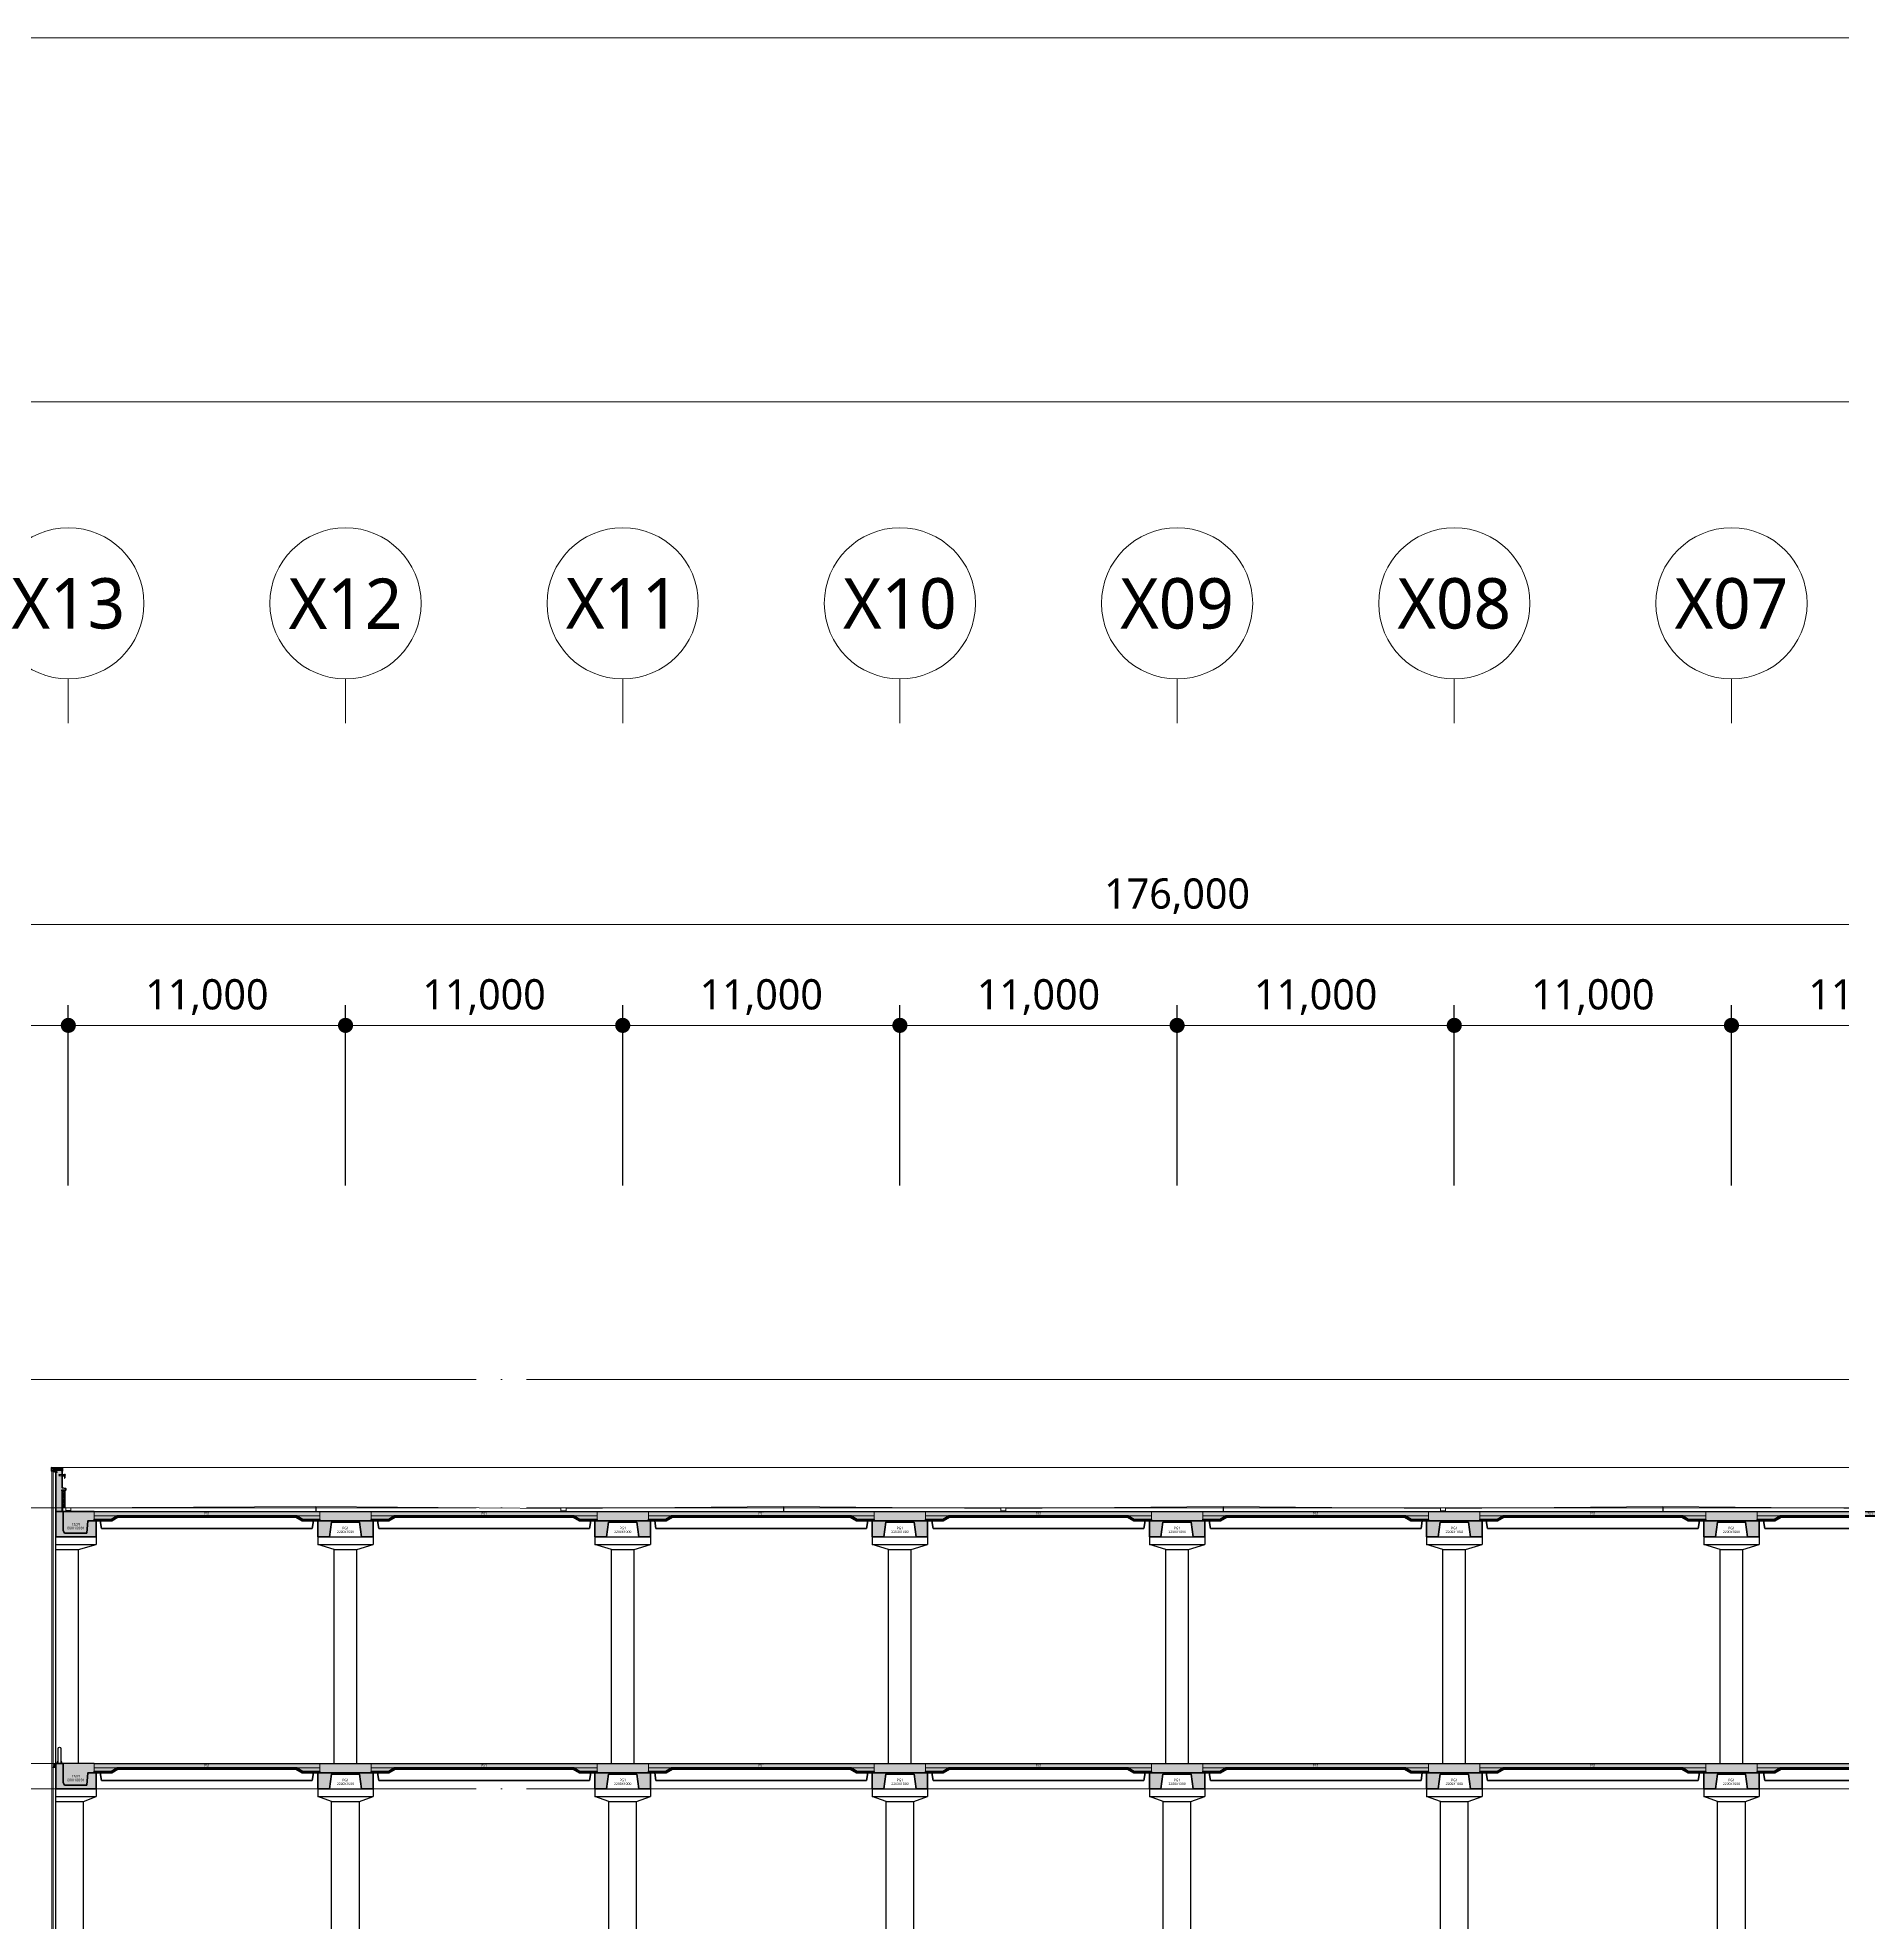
# Model space of a CAD drawing. Header units: millimetres. Extents: x 0 to 420000, y 0 to 297000.
# Drawn here: x 154798 to 226411, y 222202 to 297000 of the extents above; entities that cross this region are included whole.
import ezdxf
from ezdxf.enums import TextEntityAlignment as Align

# ---------------------------------------------------------------- set-up
doc = ezdxf.new("R2010")
doc.units = ezdxf.units.MM
for name, pattern in [('CEN', [62, 60, -1, 0, -1]), ('CENTER', [2, 1.25, -0.25, 0.25, -0.25]), ('HID', [2, 1.1, -0.9]), ('HIDDEN', [0.375, 0.25, -0.125]), ('HIDDEN2', [4.7625, 3.175, -1.5875])]:
    doc.linetypes.add(name, pattern=pattern)
doc.layers.get('Defpoints').update_dxf_attribs({"color": 140})
for name, color, linetype in [('2', 2, 'Continuous'), ('A-CONC-SOLD', 253, 'CEN'), ('A-ELEV-PATT', 252, 'Continuous'), ('A-XXXX-SOLD', 252, 'Continuous'), ('BOLT', 8, 'Continuous'), ('SCREW', 6, 'Continuous')]:
    doc.layers.add(name, color=color, linetype=linetype)
for name, color, linetype, lineweight in [('A-AXIS-LINE', 1, 'CEN', 15), ('A-CNTL', 1, 'CEN', 15), ('A-CONC-LIN1', 2, 'Continuous', 40), ('A-CONC-LIN2', 7, 'Continuous', 25), ('A-ELEV-LIN2', 7, 'Continuous', 25), ('A-ELEV-LIN3', 8, 'Continuous', 18), ('A-WAXM-BLIC', 3, 'Continuous', 25), ('A-WAXM-PANL', 6, 'Continuous', 20), ('A-XXXX-FIN2', 6, 'Continuous', 20), ('A-XXXX-HID', 8, 'HIDDEN', 18), ('A-XXXX-INSL2', 8, 'Continuous', 18), ('A-XXXX-STL', 3, 'Continuous', 25), ('A-XXXX-WAT1', 9, 'HID', 20)]:
    doc.layers.add(name, color=color, linetype=linetype, lineweight=lineweight)
doc.layers.add('A-XXXX-NPLT', color=144, linetype='Continuous', lineweight=15, plot=False)
doc.styles.add('HY울릉도L', font='')
doc.styles.add('맑은고딕', font='')
doc.styles.get('HY울릉도L').set_extended_font_data('HYwulM')
doc.styles.get('맑은고딕').set_extended_font_data('Malgun Gothic')
doc.dimstyles.new('CDIM', dxfattribs={"dimtxt": 3, "dimasz": 1.5, "dimexe": 2, "dimexo": 1, "dimgap": 1, "dimtad": 1, "dimdec": 0, "dimrnd": 0.5, "dimzin": 0, "dimdsep": 32, "dimlunit": 6, "dimtxsty": 'HY울릉도L', "dimblk1": '_CIDOT', "dimblk2": '_CIDOT', "dimsah": 1, "dimcen": 5.5, "dimclrd": 2, "dimclre": 2, "dimclrt": 7, "dimadec": 0, "dimazin": 0, "dimtfac": 1, "dimtdec": 0, "dimtix": 1, "dimtmove": 2, "dimatfit": 1, "dimldrblk": '_CIDOT', "dimfxl": 1, "dimtolj": 1, "dimtzin": 0, "dimlwd": -1, "dimarcsym": 0})

# ---------------------------------------------------------------- blocks, each defined once
blk = doc.blocks.new('axis(220316)')
at = {"layer": 'A-AXIS-LINE', "ltscale": 1000}
for p, q in [((4631788.1, -355868.7), (4955413.1, -355868.7)), ((4631788.1, -360968.7), (4955413.1, -360968.7)), ((4631788.1, -371118.7), (4955413.1, -371118.7)), ((4631788.1, -372118.7), (4955413.1, -372118.7))]:
    blk.add_line(p, q, dxfattribs=at)
blk = doc.blocks.new('PS1_2')
at = {"layer": 'A-CONC-SOLD'}
h = blk.add_hatch(color=256, dxfattribs=at)
h.dxf.hatch_style = 1
h.paths.add_polyline_path([(1020, -310), (1020, 0), (9980, 0), (9980, -310), (9300, -310), (9063, -170), (1937, -170), (1700, -310)])
h = blk.add_hatch(color=256, dxfattribs=at)
h.dxf.hatch_style = 1
h.paths.add_polyline_path([(9980, -310), (9980, -370), (9280, -370), (9030, -220), (1970, -220), (1720, -370), (1020, -370), (1020, -310), (1700, -310), (1937, -170), (9063, -170), (9300, -310)])
at = {"layer": 'A-CONC-LIN1', "color": 2}
for p, q in [((1320, -670), (1270, -370)), ((1320, -670), (9680, -670)), ((9680, -670), (9730, -370))]:
    blk.add_line(p, q, dxfattribs=at)
blk.add_lwpolyline([(9980, -310), (9980, -370), (9280, -370), (9030, -220), (1970, -220), (1720, -370), (1020, -370), (1020, -310), (1700, -310), (1937, -170), (9063, -170), (9300, -310)], close=True, dxfattribs=at)
at = {"layer": 'A-CONC-LIN2'}
blk.add_line((1020, 0), (9980, 0), dxfattribs=at)
at = {"layer": 'A-XXXX-NPLT'}
for p, q in [((1937, -170), (1020, -170)), ((9063, -170), (9980, -170))]:
    blk.add_line(p, q, dxfattribs=at)
at = {"layer": 'A-XXXX-NPLT', "style": '맑은고딕'}
blk.add_text('PS1', height=100, dxfattribs=at).set_placement((5500, -75), align=Align.MIDDLE)
blk = doc.blocks.new('PG21')
at = {"layer": 'A-CONC-SOLD'}
h = blk.add_hatch(color=256, dxfattribs=at)
h.dxf.hatch_style = 1
h.paths.add_polyline_path([(4800501, -238069), (4802101, -238069), (4802101, -237069), (4801801, -237069), (4801801, -237819), (4801751, -237919), (4800871, -237919), (4800831, -237439), (4800501, -237439)])
h = blk.add_hatch(color=256, dxfattribs=at)
h.dxf.hatch_style = 1
h.paths.add_polyline_path([(4800581, -237069), (4800581, -237439), (4800831, -237439), (4800871, -237919), (4801751, -237919), (4801801, -237819), (4801801, -237069)])
at = {"layer": 'A-CONC-LIN1'}
blk.add_lwpolyline([(4802101, -237069), (4802101, -238069), (4800501, -238069), (4800501, -237439), (4800831, -237439), (4800871, -237919), (4801751, -237919), (4801801, -237819), (4801801, -237069), (4802101, -237069)], dxfattribs=at)
at = {"layer": 'A-CONC-LIN2'}
blk.add_line((4800581, -237069), (4801801, -237069), dxfattribs=at)
at = {"layer": 'A-XXXX-NPLT'}
blk.add_lwpolyline([(4800501, -237439), (4800501, -238069), (4802101, -238069), (4802101, -237069), (4800581, -237069), (4800581, -237439), (4800501, -237439)], dxfattribs=at)
at = {"layer": 'A-XXXX-NPLT', "style": '맑은고딕'}
for s, p in [('1600X1000', (4801301, -237719)), ('PG21', (4801301, -237569))]:
    blk.add_text(s, height=100, dxfattribs=at).set_placement(p, align=Align.MIDDLE)
blk = doc.blocks.new('PG1')
at = {"layer": 'A-CONC-SOLD'}
h = blk.add_hatch(color=256, dxfattribs=at)
h.dxf.hatch_style = 1
h.paths.add_polyline_path([(4800581, -237069), (4800581, -237439), (4802621, -237439), (4802621, -237069)])
h = blk.add_hatch(color=256, dxfattribs=at)
h.dxf.hatch_style = 1
h.paths.add_polyline_path([(4800501, -238069), (4800501, -237439), (4802701, -237439), (4802701, -238069), (4802241, -238069), (4802161, -237489), (4801041, -237489), (4800961, -238069)])
at = {"layer": 'A-CONC-LIN1'}
blk.add_lwpolyline([(4800501, -238069), (4800501, -237439), (4802701, -237439), (4802701, -238069), (4802241, -238069), (4802161, -237489), (4801041, -237489), (4800961, -238069), (4800501, -238069)], dxfattribs=at)
at = {"layer": 'A-CONC-LIN2'}
blk.add_line((4800581, -237069), (4802621, -237069), dxfattribs=at)
at = {"layer": 'A-XXXX-NPLT'}
blk.add_lwpolyline([(4802701, -238069), (4800501, -238069), (4800501, -237439), (4800581, -237439), (4800581, -237069), (4802621, -237069), (4802621, -237439), (4802701, -237439)], close=True, dxfattribs=at)
at = {"layer": 'A-XXXX-NPLT', "style": '맑은고딕'}
for s, p in [('2200X1000', (4801601, -237869)), ('PG1', (4801601, -237719))]:
    blk.add_text(s, height=100, dxfattribs=at).set_placement(p, align=Align.MIDDLE)
blk = doc.blocks.new('SCREW65')
at = {"layer": '2', "color": 13, "linetype": 'HIDDEN'}
for p, q in [((35, 44.2), (35, 50)), ((35, 50), (43, 50)), ((35, 38), (43, 40)), ((35, 38), (43, 40)), ((35, 36), (43, 38)), ((35, 36), (43, 38)), ((35, 36), (43, 38)), ((35, 34), (43, 36)), ((35, 32), (43, 34)), ((35, 30), (43, 32)), ((35, 28), (43, 30)), ((35, 26), (43, 28)), ((35, 24), (43, 26)), ((35, 22), (43, 24)), ((35, 20), (43, 22)), ((35, 18), (43, 20)), ((35, 16), (43, 18)), ((35, 14), (43, 16)), ((35, 12), (43, 14)), ((35, 12), (43, 14)), ((35, 10), (43, 12)), ((35, 8), (43, 10)), ((35, 6), (43, 8)), ((35, 4), (43, 6)), ((35, 2), (43, 4)), ((35, 0), (43, 2)), ((35, -2), (43, 0)), ((36.5, 44.2), (36.5, 50)), ((41.5, 50), (41.5, 44.2)), ((43, 50), (43, 44.2)), ((35, -4), (43, -2)), ((35, -6), (43, -4)), ((35, -8), (43, -6)), ((35, -10), (43, -8)), ((35, -12), (43, -10)), ((35, -14), (43, -12))]:
    blk.add_line(p, q, dxfattribs=at)
for points in [[(48, 43), (48, 42), (30, 42), (30, 43)], [(34, 44.2), (34, 43), (44, 43), (44, 44.2)]]:
    blk.add_lwpolyline(points, close=True, dxfattribs=at)
at = {"layer": '2', "color": 13}
blk.add_lwpolyline([(46.5, 42), (46.5, 40), (31.5, 40), (31.5, 42)], dxfattribs=at)
at = {"layer": '2', "color": 13, "linetype": 'HIDDEN'}
for points in [[(36, 42), (36, -18), (39, -23), (42, -18), (42, 42)], [(39, -23), (40, -17), (42, -15), (40, -14), (36, -16)]]:
    blk.add_lwpolyline(points, dxfattribs=at)
blk = doc.blocks.new('An')
at = {"layer": 'BOLT'}
for p, q in [((7, 15), (-7, 15)), ((7, 7), (-7, 7)), ((-5, 17), (5, 17)), ((-3, 19), (-3, 15)), ((3, 19), (3, 15)), ((7, 15), (7, 15))]:
    blk.add_line(p, q, dxfattribs=at)
at = {"layer": 'BOLT', "linetype": 'CENTER'}
blk.add_line((0, 28), (0, -78), dxfattribs=at)
at = {"layer": 'BOLT'}
for points in [[(-13, 4), (0, 2), (0, 4), (-12, 5)], [(12, 0), (12, 2), (-12, 2), (-12, 0)], [(12, 3), (0, 5), (0, 6), (13, 5)]]:
    blk.add_lwpolyline(points, close=True, dxfattribs=at)
at = {"layer": 'BOLT', "linetype": 'HIDDEN'}
blk.add_lwpolyline([(13, 5), (-12, 5), (-13, 4), (12, 3)], close=True, dxfattribs=at)
at = {"layer": 'BOLT', "linetype": 'HIDDEN2'}
blk.add_lwpolyline([(7, 0), (7, -51, 0.126377), (8, -57), (11, -63), (4, -63, -0.360473), (2, -61), (1, -55, 0.412222), (0, -54), (0, -54, 0.360473), (-1, -55), (-2, -61, -0.360473), (-4, -63), (-11, -63), (-8, -57, 0.126377), (-7, -51), (-7, 0)], format="xyb", dxfattribs=at)
at = {"layer": 'BOLT', "linetype": 'CENTER'}
blk.add_lwpolyline([(-9, 14), (-9, 8, 0.57735), (-5, 8, 0.238157), (5, 8, 0.57735), (9, 8), (9, 14, 0.57735), (5, 14, 0.238157), (-5, 14, 0.57735)], format="xyb", close=True, dxfattribs=at)
at = {"layer": 'BOLT', "linetype": 'HIDDEN'}
blk.add_lwpolyline([(-5, 14), (-5, 0), (-5, -52, -0.095415), (-6, -56), (-9, -63, 0.530598), (-6, -67), (0, -67), (6, -67, 0.530598), (9, -63), (6, -56, -0.095415), (5, -52), (5, 0), (5, 14)], format="xyb", dxfattribs=at)
at = {"layer": 'BOLT'}
blk.add_lwpolyline([(-5, 14), (-5, 17), (-3, 19), (3, 19), (5, 17), (5, 14)], dxfattribs=at)
blk = doc.blocks.new('SCREW')
at = {"layer": 'SCREW'}
for p, q in [((2650, -805), (2658, -805)), ((2658, -805), (2650, -805)), ((2650, -805), (2650, -805)), ((2652, -793), (2653, -793)), ((2653, -793), (2652, -793)), ((2654, -793), (2652, -793)), ((2656, -794), (2652, -794)), ((2652, -794), (2653, -794)), ((2653, -795), (2652, -794)), ((2656, -795), (2652, -796)), ((2652, -796), (2653, -795)), ((2656, -796), (2652, -797)), ((2652, -797), (2653, -796)), ((2653, -796), (2652, -796)), ((2653, -797), (2652, -797)), ((2656, -798), (2652, -798)), ((2652, -798), (2653, -798)), ((2653, -798), (2652, -798)), ((2656, -799), (2652, -800)), ((2652, -800), (2653, -799)), ((2656, -800), (2652, -801)), ((2652, -801), (2653, -800)), ((2653, -800), (2652, -800)), ((2656, -801), (2652, -802)), ((2653, -801), (2652, -801)), ((2653, -802), (2652, -802)), ((2652, -802), (2653, -802)), ((2656, -803), (2652, -803)), ((2653, -804), (2652, -803)), ((2652, -803), (2653, -803)), ((2656, -804), (2652, -805)), ((2652, -805), (2653, -804)), ((2653, -790), (2654, -789)), ((2653, -790), (2654, -790)), ((2653, -793), (2653, -790)), ((2653, -794), (2653, -793)), ((2653, -793), (2654, -793)), ((2653, -793), (2654, -793)), ((2653, -794), (2656, -794)), ((2656, -794), (2653, -795)), ((2653, -795), (2656, -795)), ((2653, -795), (2653, -795)), ((2656, -796), (2653, -796)), ((2653, -796), (2656, -796)), ((2653, -796), (2653, -796)), ((2656, -797), (2653, -797)), ((2653, -798), (2656, -797)), ((2653, -798), (2653, -797)), ((2656, -798), (2653, -798)), ((2653, -799), (2653, -798)), ((2656, -799), (2653, -800)), ((2653, -799), (2656, -799)), ((2653, -800), (2656, -800)), ((2653, -800), (2653, -800)), ((2656, -801), (2653, -801)), ((2653, -802), (2656, -801)), ((2653, -802), (2653, -801)), ((2656, -802), (2653, -802)), ((2653, -803), (2656, -802)), ((2653, -803), (2653, -802)), ((2656, -803), (2653, -804)), ((2653, -804), (2656, -804)), ((2653, -804), (2653, -804)), ((2654, -789), (2654, -793)), ((2654, -793), (2655, -793)), ((2654, -793), (2654, -793)), ((2654, -807), (2654, -806)), ((2654, -806), (2654, -806)), ((2655, -806), (2654, -806)), ((2655, -807), (2655, -806)), ((2656, -794), (2656, -791)), ((2656, -794), (2656, -794)), ((2656, -794), (2656, -795)), ((2656, -794), (2656, -794)), ((2656, -795), (2656, -795)), ((2656, -795), (2656, -796)), ((2656, -796), (2656, -797)), ((2656, -796), (2656, -796)), ((2656, -796), (2656, -796)), ((2656, -797), (2656, -797)), ((2656, -797), (2656, -798)), ((2656, -797), (2656, -797)), ((2656, -798), (2656, -798)), ((2656, -798), (2656, -799)), ((2656, -798), (2656, -799)), ((2656, -799), (2656, -800)), ((2656, -799), (2656, -800)), ((2656, -799), (2656, -799)), ((2656, -799), (2656, -799)), ((2656, -800), (2656, -800)), ((2656, -800), (2656, -801)), ((2656, -801), (2656, -801)), ((2656, -801), (2656, -802)), ((2656, -801), (2656, -801)), ((2656, -801), (2656, -801)), ((2656, -802), (2656, -802)), ((2656, -802), (2656, -803)), ((2656, -802), (2656, -802)), ((2656, -803), (2656, -803)), ((2656, -803), (2656, -804)), ((2656, -803), (2656, -804)), ((2656, -804), (2656, -804)), ((2656, -804), (2656, -805)), ((2656, -804), (2656, -804)), ((2658, -805), (2658, -805))]:
    blk.add_line(p, q, dxfattribs=at)
for centre, radius, start, end in [((2654, -802), 4.99, 221.10421, 318.89579), ((2654, -790), 1.65, 57.53126, 85.55966), ((2653, -791), 2.84, 358.16568, 42.95835), ((2652, -791), 3.22, 327.41757, 0.69164)]:
    blk.add_arc(centre, radius, start, end, dxfattribs=at)
blk = doc.blocks.new('PIs4')
at = {"layer": 'SCREW'}
blk.add_blockref('SCREW', (-2654, 805), dxfattribs=at)
blk = doc.blocks.new('횡9층')
at = {"layer": 'A-CONC-SOLD'}
h = blk.add_hatch(color=256, dxfattribs=at)
h.dxf.hatch_style = 1
h.paths.add_polyline_path([(4757181, -237069), (4757351, -237069), (4757351, -236228), (4757336, -236219), (4757481, -236219), (4757481, -236209), (4757491, -236209), (4757491, -236219), (4757501, -236219), (4757501, -236149), (4757351, -236119), (4757351, -235419), (4757101, -235419), (4757101, -237419), (4757181, -237419)])
h = blk.add_hatch(dxfattribs=at)
h.set_pattern_fill('블럭단면', color=256)
h.set_pattern_definition([(45, (4513538.0642, -481248.7142), (-0.7071067812, 0.7071067812), []), (135, (4513538.0642, -481248.7142), (-0.7071067812, -0.7071067812), [])])
h.paths.add_polyline_path([(4757361, -236219), (4757336, -236219), (4757361, -236224, 1)])
h = blk.add_hatch(dxfattribs=at)
h.set_pattern_fill('블럭단면', color=256, scale=50)
h.set_pattern_definition([(45, (4601588.064, -475918.714), (-35.355339, 35.355339), []), (135, (4601588.064, -475918.714), (-35.355339, -35.355339), [])])
h.paths.add_polyline_path([(4757381, -236919), (4757471, -236919), (4757471, -236219), (4757381, -236219)])
h = blk.add_hatch(dxfattribs=at)
h.set_pattern_fill('블럭단면', color=256, scale=5)
h.set_pattern_definition([(45, (4601588.064, -475918.714), (-3.53553391, 3.53553391), []), (135, (4601588.064, -475918.714), (-3.53553391, -3.53553391), [])])
h.paths.add_polyline_path([(4757361, -237044), (4757376, -237059), (4757381, -237059), (4757381, -236919), (4757361, -236919)])
at = {"color": 1}
for p, q in [((4757098, -235421), (4757001, -235469)), ((4757003, -235421), (4757098, -235466))]:
    blk.add_line(p, q, dxfattribs=at)
at = {"color": 5}
blk.add_lwpolyline([(4756951, -235459), (4756951, -235448), (4756931, -235448), (4756931, -235319), (4757370, -235343), (4757370, -235448), (4757352, -235448), (4757352, -235459, -0.414214), (4757352, -235459), (4757352, -235459, -0.447244), (4757351, -235459), (4757352, -235452), (4757351, -235452), (4757351, -235459, 0.447244), (4757352, -235460), (4757352, -235460, 0.414214), (4757353, -235459), (4757353, -235449), (4757370, -235449), (4757370, -235343), (4756930, -235319), (4756930, -235449), (4756950, -235449), (4756950, -235459, 0.414214), (4756951, -235460), (4756951, -235460, 0.447244), (4756952, -235459), (4756951, -235452), (4756951, -235452), (4756951, -235459, -0.447244), (4756951, -235459), (4756951, -235459, -0.414214), (4756951, -235459)], format="xyb", dxfattribs=at)
at = {"color": 4}
for points in [[(4757001, -235469), (4757101, -235469), (4757101, -235419), (4757001, -235419)], [(4757003, -235466), (4757098, -235466), (4757098, -235421), (4757003, -235421)], [(4757101, -235529), (4757101, -235469), (4757021, -235469), (4757021, -235473), (4757097, -235473), (4757097, -235529)]]:
    blk.add_lwpolyline(points, close=True, dxfattribs=at)
at = {"layer": 'A-CNTL', "ltscale": 10}
for p, q in [((4757256, -235600), (4757256, -235637)), ((4757237, -235619), (4757275, -235619))]:
    blk.add_line(p, q, dxfattribs=at)
at = {"layer": 'A-CONC-LIN1'}
blk.add_lwpolyline([(4757101, -237419), (4757101, -235419), (4757351, -235419), (4757351, -236119), (4757501, -236149), (4757501, -236219), (4757491, -236219), (4757491, -236209), (4757481, -236209), (4757481, -236219), (4757336, -236219), (4757351, -236228), (4757351, -237069)], dxfattribs=at)
at = {"layer": 'A-CONC-LIN2'}
for points in [[(4757336, -236219), (4757361, -236224), (4757361, -237044), (4757376, -237059), (4845126, -237059), (4845141, -237044), (4845141, -236769), (4845151, -236769)], [(4757351, -237048), (4757371, -237069)], [(4757381, -236919), (4757361, -236919)]]:
    blk.add_lwpolyline(points, dxfattribs=at)
at = {"layer": 'A-CONC-SOLD'}
blk.add_arc((4757361, -236221), 2.5, 270, 90, dxfattribs=at)
at = {"layer": 'A-ELEV-LIN2'}
for p, q in [((4757351, -235589), (4757453, -235589)), ((4757351, -235649), (4757444, -235649)), ((4757444, -235621), (4757444, -235732)), ((4757462, -235621), (4757462, -235732)), ((4757101, -247069), (4757101, -238069)), ((4757101, -238069), (4758701, -238069)), ((4757101, -238369), (4758701, -238369)), ((4757101, -238569), (4758001, -238569)), ((4758001, -238569), (4758701, -238369)), ((4758001, -247069), (4758001, -238569)), ((4758701, -238069), (4758701, -238369)), ((4767501, -238069), (4769701, -238069)), ((4767501, -238069), (4767501, -238369)), ((4767501, -238369), (4769701, -238369)), ((4768151, -238569), (4767501, -238369)), ((4768151, -247069), (4768151, -238569)), ((4768151, -238569), (4769051, -238569)), ((4769051, -238569), (4769701, -238369)), ((4769051, -247069), (4769051, -238569)), ((4769701, -238069), (4769701, -238369)), ((4778501, -238069), (4780701, -238069)), ((4778501, -238069), (4778501, -238369)), ((4778501, -238369), (4780701, -238369)), ((4779151, -238569), (4778501, -238369)), ((4779151, -247069), (4779151, -238569)), ((4779151, -238569), (4780051, -238569)), ((4780051, -238569), (4780701, -238369)), ((4780051, -247069), (4780051, -238569)), ((4780701, -238069), (4780701, -238369)), ((4789501, -238069), (4789501, -238369)), ((4789501, -238069), (4791701, -238069)), ((4790151, -238569), (4789501, -238369)), ((4789501, -238369), (4791701, -238369)), ((4790151, -238569), (4791051, -238569)), ((4790151, -247069), (4790151, -238569)), ((4791051, -238569), (4791701, -238369)), ((4791051, -247069), (4791051, -238569)), ((4791701, -238069), (4791701, -238369)), ((4800501, -238069), (4802701, -238069)), ((4800501, -238069), (4800501, -238369)), ((4800501, -238369), (4802701, -238369)), ((4801151, -238569), (4800501, -238369)), ((4801151, -247069), (4801151, -238569)), ((4801151, -238569), (4802051, -238569)), ((4802051, -238569), (4802701, -238369)), ((4802051, -247069), (4802051, -238569)), ((4802701, -238069), (4802701, -238369)), ((4811501, -238069), (4813701, -238069)), ((4811501, -238069), (4811501, -238369)), ((4811501, -238369), (4813701, -238369)), ((4812151, -238569), (4811501, -238369)), ((4812151, -247069), (4812151, -238569)), ((4812151, -238569), (4813051, -238569)), ((4813051, -238569), (4813701, -238369)), ((4813051, -247069), (4813051, -238569)), ((4813701, -238069), (4813701, -238369)), ((4822501, -238069), (4824701, -238069)), ((4822501, -238069), (4822501, -238369)), ((4822501, -238369), (4824701, -238369)), ((4823151, -238569), (4822501, -238369)), ((4823151, -247069), (4823151, -238569)), ((4823151, -238569), (4824051, -238569)), ((4824051, -238569), (4824701, -238369)), ((4824051, -247069), (4824051, -238569)), ((4824701, -238069), (4824701, -238369))]:
    blk.add_line(p, q, dxfattribs=at)
for centre, radius, start, end in [((4757453, -235619), 11, 323.75621, 216.24379), ((4757453, -235621), 8.87, 0, 180), ((4757453, -235619), 30, 287.20071, 90), ((4757453, -235732), 8.87, 180, 0)]:
    blk.add_arc(centre, radius, start, end, dxfattribs=at)
at = {"layer": 'A-WAXM-BLIC'}
for points in [[(4757381, -236919), (4757381, -236219)], [(4757471, -236919), (4757471, -236219)]]:
    blk.add_lwpolyline(points, dxfattribs=at)
at = {"layer": 'A-WAXM-PANL'}
for p, q in [((4756951, -247069), (4756951, -235419)), ((4757001, -247069), (4757001, -235419))]:
    blk.add_line(p, q, dxfattribs=at)
blk.add_lwpolyline([(4756951, -235369), (4757351, -235369), (4757351, -235419), (4756951, -235419)], close=True, dxfattribs=at)
at = {"layer": 'A-XXXX-FIN2'}
for p, q in [((4757481, -236219), (4757481, -236919)), ((4757701, -236919), (4767426, -236859)), ((4767426, -236859), (4777151, -236939)), ((4777151, -236939), (4777151, -237039)), ((4777151, -237039), (4777351, -237039)), ((4777351, -236939), (4785976, -236859)), ((4777351, -237039), (4777351, -236939)), ((4785976, -236859), (4794601, -236939)), ((4794601, -236939), (4794601, -237039)), ((4794601, -237039), (4794801, -237039)), ((4794801, -236939), (4803426, -236859)), ((4794801, -237039), (4794801, -236939)), ((4803426, -236859), (4812051, -236939)), ((4812051, -236939), (4812051, -237039)), ((4812051, -237039), (4812251, -237039)), ((4812251, -236939), (4820876, -236859)), ((4812251, -237039), (4812251, -236939)), ((4820876, -236859), (4829491, -236939))]:
    blk.add_line(p, q, dxfattribs=at)
blk.add_lwpolyline([(4757381, -237059), (4757381, -236919), (4757501, -236919), (4757501, -237019), (4757701, -237019), (4757701, -236919)], dxfattribs=at)
at = {"layer": 'A-XXXX-HID', "linetype": 'HID', "ltscale": 10}
for p, q in [((4757351, -235589), (4757226, -235589)), ((4757226, -235589), (4757226, -235649)), ((4757351, -235649), (4757226, -235649))]:
    blk.add_line(p, q, dxfattribs=at)
at = {"layer": 'A-XXXX-HID', "ltscale": 10}
blk.add_circle((4757256, -235619), 10.3, dxfattribs=at)
at = {"layer": 'A-XXXX-WAT1', "ltscale": 50}
blk.add_lwpolyline([(4757336, -236219), (4757356, -236227), (4757356, -237046), (4757373, -237064), (4845128, -237064), (4845146, -237046), (4845146, -236769)], dxfattribs=at)
at = {"layer": 'Defpoints'}
for p, q in [((4767426, -236859), (4767426, -237059)), ((4785976, -236859), (4785976, -237059)), ((4803426, -236859), (4803426, -237059)), ((4820874, -236859), (4820874, -237059))]:
    blk.add_line(p, q, dxfattribs=at)
for name, p, rotation in [('SCREW65', (4756991, -235477), 90), ('PIs4', (4756950, -235454), 270), ('An', (4757097, -235496), 90)]:
    blk.add_blockref(name, p, dxfattribs=dict(rotation=rotation))
for name, p in [('SCREW65', (4757020, -235409)), ('PS1_2', (4757601, -237069)), ('PS1_2', (4768601, -237069)), ('PS1_2', (4779601, -237069)), ('PS1_2', (4790601, -237069)), ('PS1_2', (4801601, -237069)), ('PS1_2', (4812601, -237069)), ('PS1_2', (4823601, -237069))]:
    blk.add_blockref(name, p)
at = {"xscale": -1.000000000000008, "rotation": 90}
blk.add_blockref('PIs4', (4757353, -235454), dxfattribs=at)
at = {"layer": 'A-CONC-LIN1', "xscale": -1}
blk.add_blockref('PG21', (9559201, 0), dxfattribs=at)
at = {"layer": 'A-CONC-LIN1'}
for p in [(-33000, 0), (-22000, 0), (-11000, 0), (0, 0), (11000, 0), (22000, 0)]:
    blk.add_blockref('PG1', p, dxfattribs=at)
blk = doc.blocks.new('_CIDOT')
at = {"color": 0, "linetype": 'ByBlock'}
blk.add_line((2, 0), (-1, 0), dxfattribs=at)
at = {"color": 0, "linetype": 'ByBlock', "const_width": 0.5}
blk.add_lwpolyline([(-0.25, 0, 1), (0.25, 0, 1)], format="xyb", close=True, dxfattribs=at)
blk = doc.blocks.new('*D127')
at = {"layer": 'A-XXXX-NPLT', "lineweight": -2, "transparency": 16777216}
for p, q in [((222013, 251450), (222013, 258600)), ((233013, 251450), (233013, 258600))]:
    blk.add_line(p, q, dxfattribs=at)
at = {"layer": 'A-XXXX-NPLT', "transparency": 16777216}
blk.add_line((232413, 257800), (222613, 257800), dxfattribs=at)
at = {"layer": 'Defpoints', "color": 0, "transparency": 16777216}
for p in [(222013, 257800), (222013, 251050), (233013, 251050)]:
    blk.add_point(p, dxfattribs=at)
at = {"layer": 'A-XXXX-NPLT', "transparency": 16777216, "xscale": 600, "yscale": 600, "zscale": 600}
for p, rotation in [((222013, 257800), 180.000000000097), ((233013, 257800), 9.696243807866267e-11)]:
    blk.add_blockref('_CIDOT', p, dxfattribs=dict(at, rotation=rotation))
at = {"layer": 'A-XXXX-NPLT', "color": 3, "transparency": 16777216, "insert": (227513, 258924), "char_height": 1200, "attachment_point": 5, "style": '맑은고딕'}
blk.add_mtext('\\A1;11,000', dxfattribs=at)
blk = doc.blocks.new('*D128')
at = {"layer": 'A-XXXX-NPLT', "lineweight": -2, "transparency": 16777216}
for p, q in [((211013, 251450), (211013, 258600)), ((222013, 251450), (222013, 258600))]:
    blk.add_line(p, q, dxfattribs=at)
at = {"layer": 'A-XXXX-NPLT', "transparency": 16777216}
blk.add_line((221413, 257800), (211613, 257800), dxfattribs=at)
at = {"layer": 'Defpoints', "color": 0, "transparency": 16777216}
for p in [(211013, 257800), (211013, 251050), (222013, 251050)]:
    blk.add_point(p, dxfattribs=at)
at = {"layer": 'A-XXXX-NPLT', "transparency": 16777216, "xscale": 600, "yscale": 600, "zscale": 600}
for p, rotation in [((211013, 257800), 180.000000000097), ((222013, 257800), 9.696243807866267e-11)]:
    blk.add_blockref('_CIDOT', p, dxfattribs=dict(at, rotation=rotation))
at = {"layer": 'A-XXXX-NPLT', "color": 3, "transparency": 16777216, "insert": (216513, 258924), "char_height": 1200, "attachment_point": 5, "style": '맑은고딕'}
blk.add_mtext('\\A1;11,000', dxfattribs=at)
blk = doc.blocks.new('*D129')
at = {"layer": 'A-XXXX-NPLT', "lineweight": -2, "transparency": 16777216}
for p, q in [((200013, 251450), (200013, 258600)), ((211013, 251450), (211013, 258600))]:
    blk.add_line(p, q, dxfattribs=at)
at = {"layer": 'A-XXXX-NPLT', "transparency": 16777216}
blk.add_line((210413, 257800), (200613, 257800), dxfattribs=at)
at = {"layer": 'Defpoints', "color": 0, "transparency": 16777216}
for p in [(200013, 257800), (200013, 251050), (211013, 251050)]:
    blk.add_point(p, dxfattribs=at)
at = {"layer": 'A-XXXX-NPLT', "transparency": 16777216, "xscale": 600, "yscale": 600, "zscale": 600}
for p, rotation in [((200013, 257800), 180.000000000097), ((211013, 257800), 9.696243807866267e-11)]:
    blk.add_blockref('_CIDOT', p, dxfattribs=dict(at, rotation=rotation))
at = {"layer": 'A-XXXX-NPLT', "color": 3, "transparency": 16777216, "insert": (205513, 258924), "char_height": 1200, "attachment_point": 5, "style": '맑은고딕'}
blk.add_mtext('\\A1;11,000', dxfattribs=at)
blk = doc.blocks.new('*D130')
at = {"layer": 'A-XXXX-NPLT', "lineweight": -2, "transparency": 16777216}
for p, q in [((189013, 251450), (189013, 258600)), ((200013, 251450), (200013, 258600))]:
    blk.add_line(p, q, dxfattribs=at)
at = {"layer": 'A-XXXX-NPLT', "transparency": 16777216}
blk.add_line((199413, 257800), (189613, 257800), dxfattribs=at)
at = {"layer": 'Defpoints', "color": 0, "transparency": 16777216}
for p in [(189013, 257800), (189013, 251050), (200013, 251050)]:
    blk.add_point(p, dxfattribs=at)
at = {"layer": 'A-XXXX-NPLT', "transparency": 16777216, "xscale": 600, "yscale": 600, "zscale": 600}
for p, rotation in [((189013, 257800), 180.000000000097), ((200013, 257800), 9.696243807866267e-11)]:
    blk.add_blockref('_CIDOT', p, dxfattribs=dict(at, rotation=rotation))
at = {"layer": 'A-XXXX-NPLT', "color": 3, "transparency": 16777216, "insert": (194513, 258924), "char_height": 1200, "attachment_point": 5, "style": '맑은고딕'}
blk.add_mtext('\\A1;11,000', dxfattribs=at)
blk = doc.blocks.new('*D131')
at = {"layer": 'A-XXXX-NPLT', "lineweight": -2, "transparency": 16777216}
for p, q in [((178013, 251450), (178013, 258600)), ((189013, 251450), (189013, 258600))]:
    blk.add_line(p, q, dxfattribs=at)
at = {"layer": 'A-XXXX-NPLT', "transparency": 16777216}
blk.add_line((188413, 257800), (178613, 257800), dxfattribs=at)
at = {"layer": 'Defpoints', "color": 0, "transparency": 16777216}
for p in [(178013, 257800), (178013, 251050), (189013, 251050)]:
    blk.add_point(p, dxfattribs=at)
at = {"layer": 'A-XXXX-NPLT', "transparency": 16777216, "xscale": 600, "yscale": 600, "zscale": 600}
for p, rotation in [((178013, 257800), 180.000000000097), ((189013, 257800), 9.696243807866267e-11)]:
    blk.add_blockref('_CIDOT', p, dxfattribs=dict(at, rotation=rotation))
at = {"layer": 'A-XXXX-NPLT', "color": 3, "transparency": 16777216, "insert": (183513, 258924), "char_height": 1200, "attachment_point": 5, "style": '맑은고딕'}
blk.add_mtext('\\A1;11,000', dxfattribs=at)
blk = doc.blocks.new('*D132')
at = {"layer": 'A-XXXX-NPLT', "lineweight": -2, "transparency": 16777216}
for p, q in [((167013, 251450), (167013, 258600)), ((178013, 251450), (178013, 258600))]:
    blk.add_line(p, q, dxfattribs=at)
at = {"layer": 'A-XXXX-NPLT', "transparency": 16777216}
blk.add_line((177413, 257800), (167613, 257800), dxfattribs=at)
at = {"layer": 'Defpoints', "color": 0, "transparency": 16777216}
for p in [(167013, 257800), (167013, 251050), (178013, 251050)]:
    blk.add_point(p, dxfattribs=at)
at = {"layer": 'A-XXXX-NPLT', "transparency": 16777216, "xscale": 600, "yscale": 600, "zscale": 600}
for p, rotation in [((167013, 257800), 180.000000000097), ((178013, 257800), 9.696243807866267e-11)]:
    blk.add_blockref('_CIDOT', p, dxfattribs=dict(at, rotation=rotation))
at = {"layer": 'A-XXXX-NPLT', "color": 3, "transparency": 16777216, "insert": (172513, 258924), "char_height": 1200, "attachment_point": 5, "style": '맑은고딕'}
blk.add_mtext('\\A1;11,000', dxfattribs=at)
blk = doc.blocks.new('*D133')
at = {"layer": 'A-XXXX-NPLT', "lineweight": -2, "transparency": 16777216}
for p, q in [((156013, 251450), (156013, 258600)), ((167013, 251450), (167013, 258600))]:
    blk.add_line(p, q, dxfattribs=at)
at = {"layer": 'A-XXXX-NPLT', "transparency": 16777216}
blk.add_line((166413, 257800), (156613, 257800), dxfattribs=at)
at = {"layer": 'Defpoints', "color": 0, "transparency": 16777216}
for p in [(156013, 257800), (156013, 251050), (167013, 251050)]:
    blk.add_point(p, dxfattribs=at)
at = {"layer": 'A-XXXX-NPLT', "transparency": 16777216, "xscale": 600, "yscale": 600, "zscale": 600}
for p, rotation in [((156013, 257800), 180.000000000097), ((167013, 257800), 9.696243807866267e-11)]:
    blk.add_blockref('_CIDOT', p, dxfattribs=dict(at, rotation=rotation))
at = {"layer": 'A-XXXX-NPLT', "color": 3, "transparency": 16777216, "insert": (161513, 258924), "char_height": 1200, "attachment_point": 5, "style": '맑은고딕'}
blk.add_mtext('\\A1;11,000', dxfattribs=at)
blk = doc.blocks.new('*D134')
at = {"layer": 'A-XXXX-NPLT', "lineweight": -2, "transparency": 16777216}
for p, q in [((145013, 251450), (145013, 258600)), ((156013, 251450), (156013, 258600))]:
    blk.add_line(p, q, dxfattribs=at)
at = {"layer": 'A-XXXX-NPLT', "transparency": 16777216}
blk.add_line((155413, 257800), (145613, 257800), dxfattribs=at)
at = {"layer": 'Defpoints', "color": 0, "transparency": 16777216}
for p in [(145013, 257800), (145013, 251050), (156013, 251050)]:
    blk.add_point(p, dxfattribs=at)
at = {"layer": 'A-XXXX-NPLT', "transparency": 16777216, "xscale": 600, "yscale": 600, "zscale": 600}
for p, rotation in [((145013, 257800), 180.000000000097), ((156013, 257800), 9.696243807866267e-11)]:
    blk.add_blockref('_CIDOT', p, dxfattribs=dict(at, rotation=rotation))
at = {"layer": 'A-XXXX-NPLT', "color": 3, "transparency": 16777216, "insert": (150513, 258924), "char_height": 1200, "attachment_point": 5, "style": '맑은고딕'}
blk.add_mtext('\\A1;11,000', dxfattribs=at)
blk = doc.blocks.new('*D137')
at = {"layer": 'A-XXXX-NPLT', "lineweight": -2, "transparency": 16777216}
for p, q in [((112013, 251450), (112013, 262600)), ((288013, 251450), (288013, 262600))]:
    blk.add_line(p, q, dxfattribs=at)
at = {"layer": 'A-XXXX-NPLT', "transparency": 16777216}
blk.add_line((287413, 261800), (112613, 261800), dxfattribs=at)
at = {"layer": 'Defpoints', "color": 0, "transparency": 16777216}
for p in [(112013, 261800), (112013, 251050), (288013, 251050)]:
    blk.add_point(p, dxfattribs=at)
at = {"layer": 'A-XXXX-NPLT', "transparency": 16777216, "xscale": 600, "yscale": 600, "zscale": 600, "rotation": 180}
blk.add_blockref('_CIDOT', (112013, 261800), dxfattribs=at)
at = {"layer": 'A-XXXX-NPLT', "transparency": 16777216, "xscale": 600, "yscale": 600, "zscale": 600}
blk.add_blockref('_CIDOT', (288013, 261800), dxfattribs=at)
at = {"layer": 'A-XXXX-NPLT', "color": 3, "transparency": 16777216, "insert": (200013, 262924), "char_height": 1200, "attachment_point": 5, "style": '맑은고딕'}
blk.add_mtext('\\A1;176,000', dxfattribs=at)
blk = doc.blocks.new('층간방화')
at = {"layer": 'A-XXXX-SOLD', "ltscale": 0.5}
h = blk.add_hatch(dxfattribs=at)
h.set_pattern_fill('블럭단면', color=256)
h.set_pattern_definition([(45, (-3966029.7908, -207540.3616), (-0.70710678119, 0.70710678119), []), (135, (-3966029.7908, -207540.3616), (-0.70710678119, -0.70710678119), [])])
h.paths.add_polyline_path([(0, -12), (0, 1), (-3, 1), (-3, -9), (-97, -9), (-97, 1), (-100, 1), (-100, -12)])
h.paths.add_polyline_path([(0, -137), (0, -150), (-3, -150), (-3, -140), (-97, -140), (-97, -150), (-100, -150), (-100, -137)])
at = {"layer": 'A-ELEV-PATT', "color": 5}
for points in [[(0, -12), (0, 1), (-3, 1), (-3, -9), (-97, -9), (-97, 1), (-100, 1), (-100, -12)], [(0, -137), (0, -150), (-3, -150), (-3, -140), (-97, -140), (-97, -150), (-100, -150), (-100, -137)]]:
    blk.add_lwpolyline(points, close=True, dxfattribs=at)
at = {"layer": 'A-XXXX-INSL2'}
blk.add_lwpolyline([(-100, -136, 0.509267), (-78, -106), (-97, -42, -1.37259), (-53, -42), (-72, -106, 1.37259), (-29, -106), (-48, -42, -1.37259), (-4, -42), (-23, -106, 0.509267), (-1, -136)], format="xyb", dxfattribs=at)
at = {"layer": 'A-XXXX-STL', "linetype": 'HIDDEN', "ltscale": 0.1}
blk.add_lwpolyline([(47, 0), (47, 1), (-1, 1), (-1, -136), (-100, -136), (-100, -137), (0, -137), (0, 0)], close=True, dxfattribs=at)
blk = doc.blocks.new('기준층(횡)')
at = {"layer": 'A-ELEV-LIN2'}
for p, q in [((155512, 207500), (157113, 207500)), ((155512, 198500), (155512, 207500)), ((155512, 207200), (157113, 207200)), ((156613, 207000), (157113, 207200)), ((157113, 207500), (157113, 207200)), ((165913, 207500), (168113, 207500)), ((165913, 207500), (165913, 207200)), ((165913, 207200), (168113, 207200)), ((166463, 207000), (165913, 207200)), ((167563, 207000), (168113, 207200)), ((168113, 207500), (168113, 207200)), ((176913, 207500), (179113, 207500)), ((176913, 207500), (176913, 207200)), ((176913, 207200), (179113, 207200)), ((177463, 207000), (176913, 207200)), ((178563, 207000), (179113, 207200)), ((179113, 207500), (179113, 207200)), ((187913, 207500), (190113, 207500)), ((187913, 207500), (187913, 207200)), ((187913, 207200), (190113, 207200)), ((188463, 207000), (187913, 207200)), ((189563, 207000), (190113, 207200)), ((190113, 207500), (190113, 207200)), ((198913, 207500), (201113, 207500)), ((198913, 207500), (198913, 207200)), ((198913, 207200), (201113, 207200)), ((199463, 207000), (198913, 207200)), ((200563, 207000), (201113, 207200)), ((201113, 207500), (201113, 207200)), ((209913, 207500), (212113, 207500)), ((209913, 207500), (209913, 207200)), ((209913, 207200), (212113, 207200)), ((210463, 207000), (209913, 207200)), ((211563, 207000), (212113, 207200)), ((212113, 207500), (212113, 207200)), ((220913, 207500), (223113, 207500)), ((220913, 207500), (220913, 207200)), ((220913, 207200), (223113, 207200)), ((221463, 207000), (220913, 207200)), ((222563, 207000), (223113, 207200)), ((223113, 207500), (223113, 207200)), ((231913, 207500), (234113, 207500)), ((231913, 207500), (231913, 207200)), ((231913, 207200), (234113, 207200)), ((232463, 207000), (231913, 207200)), ((233563, 207000), (234113, 207200)), ((234113, 207500), (234113, 207200)), ((242913, 207500), (245113, 207500)), ((242913, 207500), (242913, 207200)), ((242913, 207200), (245113, 207200)), ((243463, 207000), (242913, 207200)), ((244563, 207000), (245113, 207200)), ((245113, 207500), (245113, 207200)), ((253913, 207500), (256113, 207500)), ((253913, 207500), (253913, 207200)), ((253913, 207200), (256113, 207200)), ((254463, 207000), (253913, 207200)), ((255563, 207000), (256113, 207200)), ((256113, 207500), (256113, 207200)), ((264913, 207500), (267113, 207500)), ((264913, 207500), (264913, 207200)), ((264913, 207200), (267113, 207200)), ((265463, 207000), (264913, 207200)), ((266563, 207000), (267113, 207200)), ((267113, 207500), (267113, 207200)), ((275913, 207500), (278113, 207500)), ((275913, 207500), (275913, 207200)), ((275913, 207200), (278113, 207200)), ((276463, 207000), (275913, 207200)), ((277563, 207000), (278113, 207200)), ((278113, 207500), (278113, 207200)), ((286913, 207500), (288513, 207500)), ((286913, 207500), (286913, 207200)), ((286913, 207200), (288513, 207200)), ((287413, 207000), (286913, 207200)), ((288513, 198500), (288513, 207500)), ((155512, 207000), (156613, 207000)), ((156613, 198500), (156613, 207000)), ((166463, 207000), (167563, 207000)), ((166463, 198500), (166463, 207000)), ((167563, 198500), (167563, 207000)), ((177463, 207000), (178563, 207000)), ((177463, 198500), (177463, 207000)), ((178563, 198500), (178563, 207000)), ((188463, 207000), (189563, 207000)), ((188463, 198500), (188463, 207000)), ((189563, 198500), (189563, 207000)), ((199463, 207000), (200563, 207000)), ((199463, 198500), (199463, 207000)), ((200563, 198500), (200563, 207000)), ((210463, 207000), (211563, 207000)), ((210463, 198500), (210463, 207000)), ((211563, 198500), (211563, 207000)), ((221463, 207000), (222563, 207000)), ((221463, 198500), (221463, 207000)), ((222563, 198500), (222563, 207000)), ((232463, 207000), (233563, 207000)), ((232463, 198500), (232463, 207000)), ((233563, 198500), (233563, 207000)), ((243463, 207000), (244563, 207000)), ((243463, 198500), (243463, 207000)), ((244563, 198500), (244563, 207000)), ((254463, 207000), (255563, 207000)), ((254463, 198500), (254463, 207000)), ((255563, 198500), (255563, 207000)), ((265463, 207000), (266563, 207000)), ((265463, 198500), (265463, 207000)), ((266563, 198500), (266563, 207000)), ((276463, 207000), (277563, 207000)), ((276463, 198500), (276463, 207000)), ((277563, 198500), (277563, 207000)), ((287413, 207000), (288513, 207000)), ((287413, 198500), (287413, 207000))]:
    blk.add_line(p, q, dxfattribs=at)
at = {"layer": 'A-WAXM-PANL'}
for p, q in [((155363, 198500), (155363, 208500)), ((155413, 198500), (155413, 208500)), ((288613, 198500), (288613, 208500)), ((288663, 198500), (288663, 208500))]:
    blk.add_line(p, q, dxfattribs=at)
for p in [(156013, 208500), (167013, 208500), (178013, 208500), (189013, 208500), (200013, 208500), (211013, 208500), (222013, 208500), (233013, 208500), (244013, 208500), (255013, 208500), (266013, 208500), (277013, 208500)]:
    blk.add_blockref('PS1_2', p)
at = {"layer": 'A-CONC-LIN1', "xscale": -1}
blk.add_blockref('PG21', (4957613, 445569), dxfattribs=at)
at = {"layer": 'A-CONC-LIN1'}
for name, p in [('PG1', (-4634588, 445569)), ('PG1', (-4623588, 445569)), ('PG1', (-4612588, 445569)), ('PG1', (-4601588, 445569)), ('PG1', (-4590588, 445569)), ('PG1', (-4579588, 445569)), ('PG1', (-4568588, 445569)), ('PG1', (-4557588, 445569)), ('PG1', (-4546588, 445569)), ('PG1', (-4535588, 445569)), ('PG1', (-4524588, 445569)), ('PG21', (-4513588, 445569))]:
    blk.add_blockref(name, p, dxfattribs=at)
at = {"layer": 'A-XXXX-INSL2', "ltscale": 0.5}
blk.add_blockref('층간방화', (155512, 208500), dxfattribs=at)
at = {"layer": 'A-XXXX-INSL2', "ltscale": 0.5, "xscale": -1}
blk.add_blockref('층간방화', (288513, 208500), dxfattribs=at)
blk = doc.blocks.new('추락방지볼라드')
at = {"layer": 'A-ELEV-LIN2'}
for p, q in [((-100, 10), (100, 10)), ((-100, 0), (-100, 10)), ((-100, 0), (100, 0)), ((100, 0), (100, 10))]:
    blk.add_line(p, q, dxfattribs=at)
for points in [[(-50, 600), (-50, 10)], [(50, 10), (50, 600)]]:
    blk.add_lwpolyline(points, dxfattribs=at)
blk.add_arc((0, 600), 50, 0, 180, dxfattribs=at)
at = {"layer": 'A-ELEV-LIN3'}
for p, q in [((-99, 12), (-99, 10)), ((-99, 12), (-50, 12)), ((-94, 28), (-54, 28)), ((-94, 28), (-94, 12)), ((-85, 73), (-88, 71)), ((-88, 71), (-88, 12)), ((-88, 71), (-61, 70)), ((-88, 67), (-61, 66)), ((-88, 64), (-61, 62)), ((-85, 73), (-63, 73)), ((-50, 210), (-81, 73)), ((-63, 73), (-61, 71)), ((-61, 71), (-61, 12)), ((-54, 28), (-54, 12)), ((-50, 12), (-50, 10)), ((50, 210), (81, 73)), ((50, 12), (50, 10)), ((99, 12), (50, 12)), ((94, 28), (54, 28)), ((54, 28), (54, 12)), ((63, 73), (61, 71)), ((61, 71), (61, 12)), ((88, 71), (61, 70)), ((88, 67), (61, 66)), ((88, 64), (61, 62)), ((85, 73), (63, 73)), ((85, 73), (88, 71)), ((88, 71), (88, 12)), ((94, 28), (94, 12)), ((99, 12), (99, 10))]:
    blk.add_line(p, q, dxfattribs=at)

msp = doc.modelspace()

# ---------------------------------------------------------------- linework, layer by layer
at = {"layer": 'A-ELEV-LIN3'}
msp.add_line((155342, 240250), (243412.5, 240250), dxfattribs=at)
at = {"layer": 'A-XXXX-NPLT'}
for p, q in [((156012.5, 269800), (156012.5, 271550)), ((167012.5, 269800), (167012.5, 271550)), ((178012.5, 269800), (178012.5, 271550)), ((189012.5, 269800), (189012.5, 271550)), ((200012.5, 269800), (200012.5, 271550)), ((211012.5, 269800), (211012.5, 271550)), ((222012.5, 269800), (222012.5, 271550))]:
    msp.add_line(p, q, dxfattribs=at)
for points in [[(0, 297000), (420000, 297000), (420000, 0), (0, 0)], [(373825, 14450), (14450, 14450), (14450, 282550), (373825, 282550)], [(337700, 282550), (78800, 282550), (78800, 148500), (337700, 148500)]]:
    msp.add_lwpolyline(points, close=True, dxfattribs=at)
for centre in [(156012.5, 274550), (167012.5, 274550), (178012.5, 274550), (189012.5, 274550), (200012.5, 274550), (211012.5, 274550), (222012.5, 274550)]:
    msp.add_circle(centre, 3000, dxfattribs=at)

# ---------------------------------------------------------------- block references
at = {"xscale": -1}
msp.add_blockref('추락방지볼라드', (155662.5, 228500), dxfattribs=at)
at = {"layer": 'A-AXIS-LINE'}
msp.add_blockref('axis(220316)', (-4581588.1, 599618.7), dxfattribs=at)
at = {"layer": 'A-CONC-LIN1'}
msp.add_blockref('횡9층', (-4601588.1, 475568.7), dxfattribs=at)
at = {"layer": 'A-XXXX-WAT1'}
msp.add_blockref('기준층(횡)', (0, 20000), dxfattribs=at)

# ---------------------------------------------------------------- texts
at = {"layer": 'A-XXXX-NPLT', "style": '맑은고딕'}
for s, p in [('X13', (156012.5, 274550)), ('X12', (167012.5, 274550)), ('X11', (178012.5, 274550)), ('X10', (189012.5, 274550)), ('X09', (200012.5, 274550)), ('X08', (211012.5, 274550)), ('X07', (222012.5, 274550))]:
    msp.add_text(s, height=2000, dxfattribs=at).set_placement(p, align=Align.MIDDLE)

# ---------------------------------------------------------------- dimensions: what is measured, and where the dimension line sits
at = {"layer": 'A-XXXX-NPLT'}
for p1, p2, distance, picture, middle in [((288012.5, 251050), (112012.5, 251050), -10750, '*D137', (200012.5, 262923.9)), ((156012.5, 251050), (145012.5, 251050), -6750, '*D134', (150512.5, 258923.9)), ((167012.5, 251050), (156012.5, 251050), -6750, '*D133', (161512.5, 258923.9)), ((178012.5, 251050), (167012.5, 251050), -6750, '*D132', (172512.5, 258923.9)), ((189012.5, 251050), (178012.5, 251050), -6750, '*D131', (183512.5, 258923.9)), ((200012.5, 251050), (189012.5, 251050), -6750, '*D130', (194512.5, 258923.9)), ((211012.5, 251050), (200012.5, 251050), -6750, '*D129', (205512.5, 258923.9)), ((222012.5, 251050), (211012.5, 251050), -6750, '*D128', (216512.5, 258923.9)), ((233012.5, 251050), (222012.5, 251050), -6750, '*D127', (227512.5, 258923.9))]:
    dim = msp.add_aligned_dim(p1=p1, p2=p2, distance=distance, dimstyle='CDIM', override={"dimscale": 400, "dimtxsty": '맑은고딕', "dimclrd": 256, "dimclre": 256, "dimclrt": 3}, dxfattribs=at)
    dim.commit()
    dim.dimension.update_dxf_attribs({"geometry": picture, "text_midpoint": middle})

doc.saveas('drawing.dxf')
